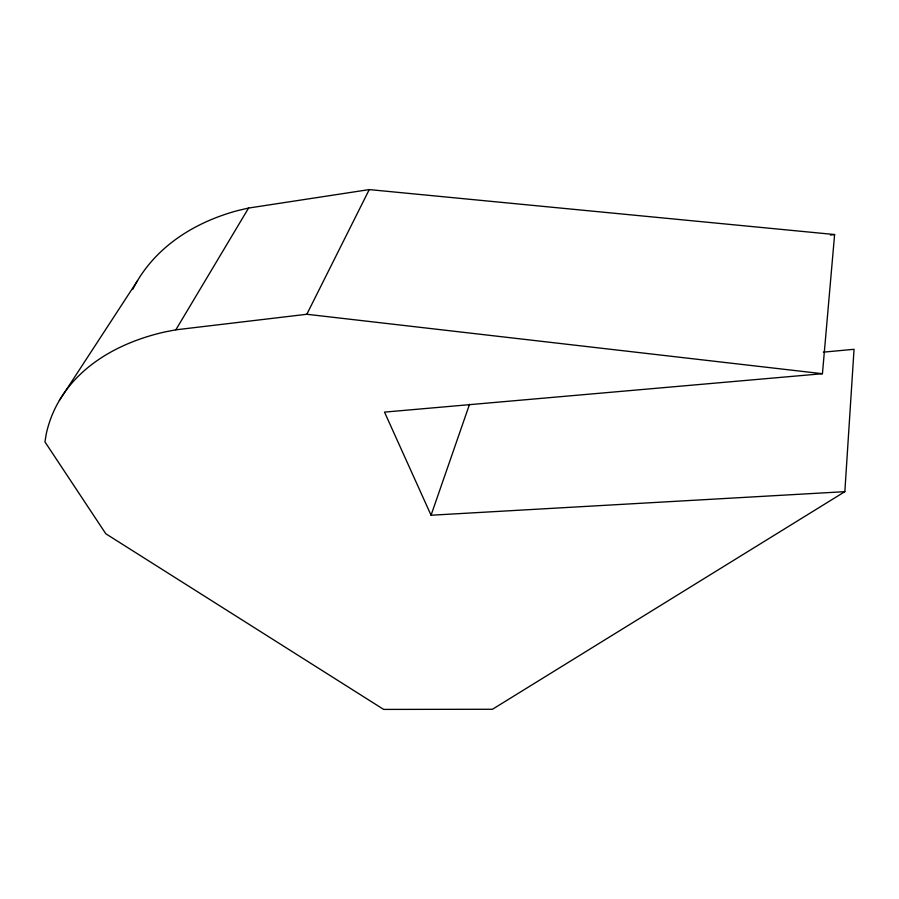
<?xml version="1.0" encoding="UTF-8"?>
<svg xmlns="http://www.w3.org/2000/svg" width="899" height="899" viewBox="0 0 899 899"><rect width="100%" height="100%" fill="white"/><g stroke="black" fill="none" stroke-linecap="round" stroke-linejoin="round"><path stroke-width="1.35" d="M132.917 289.096A261.575 182.036 22.9 0 1 238.033 210.49L248.585 208.051L369.253 189.588L834.609 234.538L822.439 373.714L306.829 314.268L175.844 329.821L164.483 332.023A286.41 179.44 22.1 0 0 46.242 433.981L44.95 441.892L105.801 533.759L383.659 709.412L492.472 709.266L844.846 491.663L854.05 349.295L823.394 352.15M844.846 491.663L431.059 515.228L469.536 404.303M306.829 314.268L369.253 189.588M175.844 329.821L248.585 208.051M59.39 400.426L137.525 280.679M830.44 235.055L834.609 234.538M822.439 373.714L384.514 412.113L431.059 515.228"/></g></svg>
